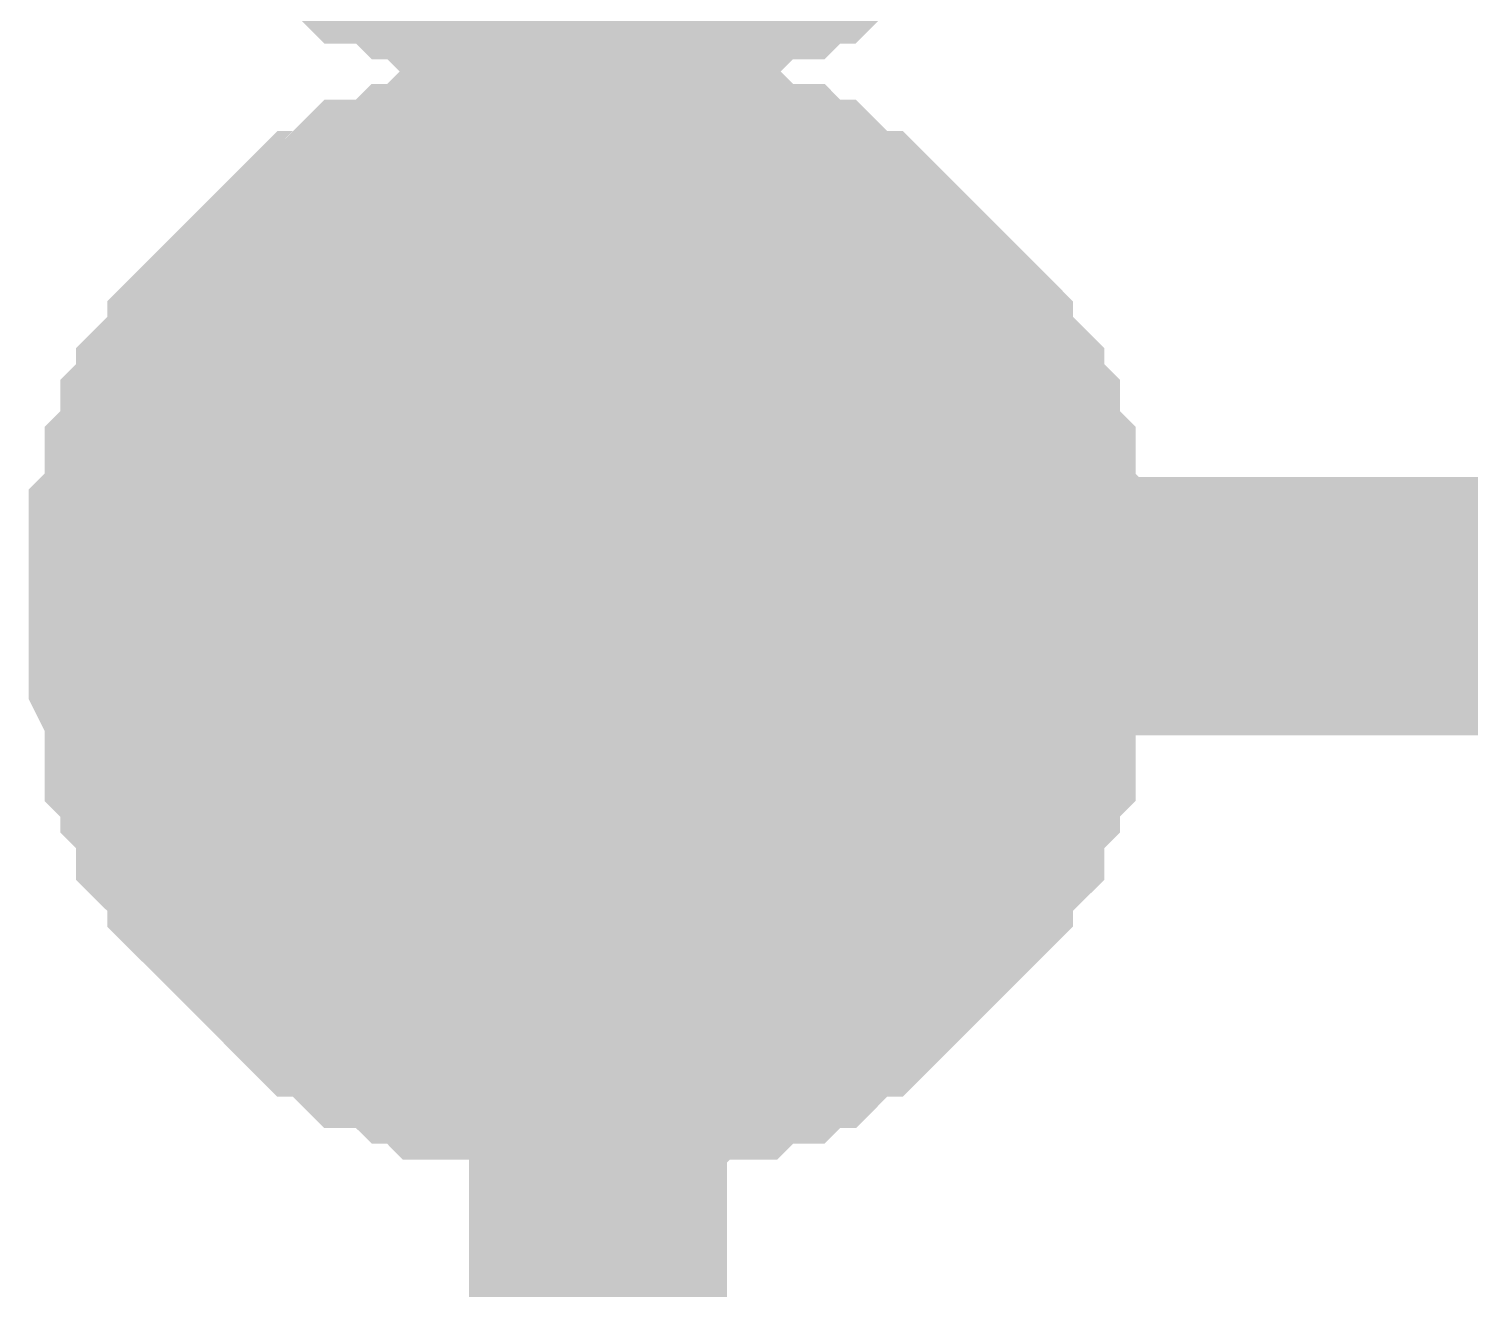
# Model space of a CAD drawing. Header units: millimetres. Extents: x 0 to 282, y 0 to 206.
# Drawn here: x 28.92 to 30.593, y 53.882 to 55.344 of the extents above; entities that cross this region are included whole.
import ezdxf

# ---------------------------------------------------------------- set-up
doc = ezdxf.new("R2010")
doc.units = ezdxf.units.MM
doc.layers.add('Sheet', color=255, linetype='Continuous')

msp = doc.modelspace()

# ---------------------------------------------------------------- linework, layer by layer
at = {"layer": 'Sheet'}
for points, const_width in [([(29.581, 50.8627), (29.581, 54.6742), (29.581, 55.9326)], 0.2997), ([(29.581, 55.422), (29.5627, 55.422), (29.5263, 55.422), (29.508, 55.422), (29.4715, 55.4402), (29.4533, 55.4402), (29.4168, 55.4402), (29.3986, 55.4584), (29.3804, 55.4584), (29.3621, 55.4767), (29.3256, 55.4767), (29.3074, 55.4949)], 0.2997), ([(29.581, 55.422), (29.5627, 55.422), (29.5263, 55.422), (29.508, 55.422), (29.4715, 55.4402), (29.4533, 55.4402), (29.4168, 55.4402), (29.3986, 55.4584), (29.3804, 55.4584), (29.3621, 55.4767), (29.3256, 55.4767), (29.3074, 55.4949)], 0.2997), ([(29.581, 55.422), (29.5627, 55.422), (29.5263, 55.422), (29.508, 55.422), (29.4715, 55.4402), (29.4533, 55.4402), (29.4168, 55.4402), (29.3986, 55.4584), (29.3804, 55.4584), (29.3621, 55.4767), (29.3256, 55.4767), (29.3074, 55.4949)], 0.2997), ([(29.581, 55.422), (29.5627, 55.422), (29.5263, 55.422), (29.508, 55.422), (29.4715, 55.4402), (29.4533, 55.4402), (29.4168, 55.4402), (29.3986, 55.4584), (29.3804, 55.4584), (29.3621, 55.4767), (29.3256, 55.4767), (29.3074, 55.4949)], 0.2997), ([(29.581, 55.422), (29.5627, 55.422), (29.5263, 55.422), (29.508, 55.422), (29.4715, 55.4402), (29.4533, 55.4402), (29.4168, 55.4402), (29.3986, 55.4584), (29.3804, 55.4584), (29.3621, 55.4767), (29.3256, 55.4767), (29.3074, 55.4949)], 0.2997), ([(29.581, 55.422), (29.5627, 55.422), (29.5263, 55.422), (29.508, 55.422), (29.4715, 55.4402), (29.4533, 55.4402), (29.4168, 55.4402), (29.3986, 55.4584), (29.3804, 55.4584), (29.3621, 55.4767), (29.3256, 55.4767), (29.3074, 55.4949)], 0.2997), ([(29.581, 55.422), (29.5627, 55.422), (29.5263, 55.422), (29.508, 55.422), (29.4715, 55.4402), (29.4533, 55.4402), (29.4168, 55.4402), (29.3986, 55.4584), (29.3804, 55.4584), (29.3621, 55.4767), (29.3256, 55.4767), (29.3074, 55.4949)], 0.2997), ([(29.8363, 55.4949), (29.8181, 55.4767), (29.7998, 55.4767), (29.7816, 55.4584), (29.7451, 55.4584), (29.7269, 55.4402), (29.7086, 55.4402), (29.6722, 55.4402), (29.6539, 55.422), (29.6357, 55.422), (29.5992, 55.422), (29.581, 55.422)], 0.2997), ([(29.8363, 55.4949), (29.8181, 55.4767), (29.7998, 55.4767), (29.7816, 55.4584), (29.7451, 55.4584), (29.7269, 55.4402), (29.7086, 55.4402), (29.6722, 55.4402), (29.6539, 55.422), (29.6357, 55.422), (29.5992, 55.422), (29.581, 55.422)], 0.2997), ([(29.8363, 55.4949), (29.8181, 55.4767), (29.7998, 55.4767), (29.7816, 55.4584), (29.7451, 55.4584), (29.7269, 55.4402), (29.7086, 55.4402), (29.6722, 55.4402), (29.6539, 55.422), (29.6357, 55.422), (29.5992, 55.422), (29.581, 55.422)], 0.2997), ([(29.8363, 55.4949), (29.8181, 55.4767), (29.7998, 55.4767), (29.7816, 55.4584), (29.7451, 55.4584), (29.7269, 55.4402), (29.7086, 55.4402), (29.6722, 55.4402), (29.6539, 55.422), (29.6357, 55.422), (29.5992, 55.422), (29.581, 55.422)], 0.2997), ([(29.8363, 55.4949), (29.8181, 55.4767), (29.7998, 55.4767), (29.7816, 55.4584), (29.7451, 55.4584), (29.7269, 55.4402), (29.7086, 55.4402), (29.6722, 55.4402), (29.6539, 55.422), (29.6357, 55.422), (29.5992, 55.422), (29.581, 55.422)], 0.2997), ([(29.8363, 55.4949), (29.8181, 55.4767), (29.7998, 55.4767), (29.7816, 55.4584), (29.7451, 55.4584), (29.7269, 55.4402), (29.7086, 55.4402), (29.6722, 55.4402), (29.6539, 55.422), (29.6357, 55.422), (29.5992, 55.422), (29.581, 55.422)], 0.2997), ([(29.8363, 55.4949), (29.8181, 55.4767), (29.7998, 55.4767), (29.7816, 55.4584), (29.7451, 55.4584), (29.7269, 55.4402), (29.7086, 55.4402), (29.6722, 55.4402), (29.6539, 55.422), (29.6357, 55.422), (29.5992, 55.422), (29.581, 55.422)], 0.2997), ([(29.0703, 54.6742), (29.0703, 54.6925), (29.0703, 54.7289), (29.0703, 54.7472), (29.0886, 54.7654), (29.0886, 54.8019), (29.0886, 54.8201), (29.1068, 54.8384), (29.1068, 54.8748), (29.125, 54.8931), (29.125, 54.9113), (29.1433, 54.9296), (29.1615, 54.9478), (29.1615, 54.966), (29.1798, 54.9843), (29.198, 55.0025), (29.2162, 55.0207), (29.2345, 55.039), (29.2527, 55.0572), (29.2709, 55.0754), (29.2892, 55.0754), (29.3074, 55.0937), (29.3256, 55.1119), (29.3621, 55.1119), (29.3804, 55.1302), (29.3986, 55.1302), (29.4168, 55.1484), (29.4533, 55.1484), (29.4715, 55.1484), (29.508, 55.1666), (29.5263, 55.1666), (29.5627, 55.1666), (29.581, 55.1666)], 0.2997), ([(29.0703, 54.6742), (29.0703, 54.6925), (29.0703, 54.7289), (29.0703, 54.7472), (29.0886, 54.7654), (29.0886, 54.8019), (29.0886, 54.8201), (29.1068, 54.8384), (29.1068, 54.8748), (29.125, 54.8931), (29.125, 54.9113), (29.1433, 54.9296), (29.1615, 54.9478), (29.1615, 54.966), (29.1798, 54.9843), (29.198, 55.0025), (29.2162, 55.0207), (29.2345, 55.039), (29.2527, 55.0572), (29.2709, 55.0754), (29.2892, 55.0754), (29.3074, 55.0937), (29.3256, 55.1119), (29.3621, 55.1119), (29.3804, 55.1302), (29.3986, 55.1302), (29.4168, 55.1484), (29.4533, 55.1484), (29.4715, 55.1484), (29.508, 55.1666), (29.5263, 55.1666), (29.5627, 55.1666), (29.581, 55.1666)], 0.2997), ([(29.0703, 54.6742), (29.0703, 54.6925), (29.0703, 54.7289), (29.0703, 54.7472), (29.0886, 54.7654), (29.0886, 54.8019), (29.0886, 54.8201), (29.1068, 54.8384), (29.1068, 54.8748), (29.125, 54.8931), (29.125, 54.9113), (29.1433, 54.9296), (29.1615, 54.9478), (29.1615, 54.966), (29.1798, 54.9843), (29.198, 55.0025), (29.2162, 55.0207), (29.2345, 55.039), (29.2527, 55.0572), (29.2709, 55.0754), (29.2892, 55.0754), (29.3074, 55.0937), (29.3256, 55.1119), (29.3621, 55.1119), (29.3804, 55.1302), (29.3986, 55.1302), (29.4168, 55.1484), (29.4533, 55.1484), (29.4715, 55.1484), (29.508, 55.1666), (29.5263, 55.1666), (29.5627, 55.1666), (29.581, 55.1666)], 0.2997), ([(29.0703, 54.6742), (29.0703, 54.6925), (29.0703, 54.7289), (29.0703, 54.7472), (29.0886, 54.7654), (29.0886, 54.8019), (29.0886, 54.8201), (29.1068, 54.8384), (29.1068, 54.8748), (29.125, 54.8931), (29.125, 54.9113), (29.1433, 54.9296), (29.1615, 54.9478), (29.1615, 54.966), (29.1798, 54.9843), (29.198, 55.0025), (29.2162, 55.0207), (29.2345, 55.039), (29.2527, 55.0572), (29.2709, 55.0754), (29.2892, 55.0754), (29.3074, 55.0937), (29.3256, 55.1119), (29.3621, 55.1119), (29.3804, 55.1302), (29.3986, 55.1302), (29.4168, 55.1484), (29.4533, 55.1484), (29.4715, 55.1484), (29.508, 55.1666), (29.5263, 55.1666), (29.5627, 55.1666), (29.581, 55.1666)], 0.2997), ([(29.0703, 54.6742), (29.0703, 54.6925), (29.0703, 54.7289), (29.0703, 54.7472), (29.0886, 54.7654), (29.0886, 54.8019), (29.0886, 54.8201), (29.1068, 54.8384), (29.1068, 54.8748), (29.125, 54.8931), (29.125, 54.9113), (29.1433, 54.9296), (29.1615, 54.9478), (29.1615, 54.966), (29.1798, 54.9843), (29.198, 55.0025), (29.2162, 55.0207), (29.2345, 55.039), (29.2527, 55.0572), (29.2709, 55.0754), (29.2892, 55.0754), (29.3074, 55.0937), (29.3256, 55.1119), (29.3621, 55.1119), (29.3804, 55.1302), (29.3986, 55.1302), (29.4168, 55.1484), (29.4533, 55.1484), (29.4715, 55.1484), (29.508, 55.1666), (29.5263, 55.1666), (29.5627, 55.1666), (29.581, 55.1666)], 0.2997), ([(29.581, 55.1666), (29.581, 55.1666)], 0.2997), ([(29.581, 55.1666), (29.5992, 55.1666), (29.6357, 55.1666), (29.6539, 55.1666), (29.6722, 55.1484), (29.7086, 55.1484), (29.7269, 55.1484), (29.7451, 55.1302), (29.7816, 55.1302), (29.7998, 55.1119), (29.8181, 55.1119), (29.8363, 55.0937), (29.8545, 55.0754), (29.8728, 55.0754), (29.891, 55.0572), (29.9092, 55.039), (29.9275, 55.0207), (29.9457, 55.0025), (29.964, 54.9843), (29.9822, 54.966), (29.9822, 54.9478), (30.0004, 54.9296), (30.0187, 54.9113), (30.0187, 54.8931), (30.0369, 54.8748), (30.0369, 54.8384), (30.0551, 54.8201), (30.0551, 54.8019), (30.0551, 54.7654), (30.0734, 54.7472), (30.0734, 54.7289), (30.0734, 54.6925), (30.0734, 54.6742)], 0.2997), ([(29.581, 55.1666), (29.581, 55.1666)], 0.2997), ([(29.581, 55.1666), (29.5992, 55.1666), (29.6357, 55.1666), (29.6539, 55.1666), (29.6722, 55.1484), (29.7086, 55.1484), (29.7269, 55.1484), (29.7451, 55.1302), (29.7816, 55.1302), (29.7998, 55.1119), (29.8181, 55.1119), (29.8363, 55.0937), (29.8545, 55.0754), (29.8728, 55.0754), (29.891, 55.0572), (29.9092, 55.039), (29.9275, 55.0207), (29.9457, 55.0025), (29.964, 54.9843), (29.9822, 54.966), (29.9822, 54.9478), (30.0004, 54.9296), (30.0187, 54.9113), (30.0187, 54.8931), (30.0369, 54.8748), (30.0369, 54.8384), (30.0551, 54.8201), (30.0551, 54.8019), (30.0551, 54.7654), (30.0734, 54.7472), (30.0734, 54.7289), (30.0734, 54.6925), (30.0734, 54.6742)], 0.2997), ([(29.581, 55.1666), (29.581, 55.1666)], 0.2997), ([(29.581, 55.1666), (29.5992, 55.1666), (29.6357, 55.1666), (29.6539, 55.1666), (29.6722, 55.1484), (29.7086, 55.1484), (29.7269, 55.1484), (29.7451, 55.1302), (29.7816, 55.1302), (29.7998, 55.1119), (29.8181, 55.1119), (29.8363, 55.0937), (29.8545, 55.0754), (29.8728, 55.0754), (29.891, 55.0572), (29.9092, 55.039), (29.9275, 55.0207), (29.9457, 55.0025), (29.964, 54.9843), (29.9822, 54.966), (29.9822, 54.9478), (30.0004, 54.9296), (30.0187, 54.9113), (30.0187, 54.8931), (30.0369, 54.8748), (30.0369, 54.8384), (30.0551, 54.8201), (30.0551, 54.8019), (30.0551, 54.7654), (30.0734, 54.7472), (30.0734, 54.7289), (30.0734, 54.6925), (30.0734, 54.6742)], 0.2997), ([(29.581, 55.1666), (29.581, 55.1666)], 0.2997), ([(29.581, 55.1666), (29.5992, 55.1666), (29.6357, 55.1666), (29.6539, 55.1666), (29.6722, 55.1484), (29.7086, 55.1484), (29.7269, 55.1484), (29.7451, 55.1302), (29.7816, 55.1302), (29.7998, 55.1119), (29.8181, 55.1119), (29.8363, 55.0937), (29.8545, 55.0754), (29.8728, 55.0754), (29.891, 55.0572), (29.9092, 55.039), (29.9275, 55.0207), (29.9457, 55.0025), (29.964, 54.9843), (29.9822, 54.966), (29.9822, 54.9478), (30.0004, 54.9296), (30.0187, 54.9113), (30.0187, 54.8931), (30.0369, 54.8748), (30.0369, 54.8384), (30.0551, 54.8201), (30.0551, 54.8019), (30.0551, 54.7654), (30.0734, 54.7472), (30.0734, 54.7289), (30.0734, 54.6925), (30.0734, 54.6742)], 0.2997), ([(29.581, 55.1666), (29.581, 55.1666)], 0.2997), ([(29.581, 55.1666), (29.5992, 55.1666), (29.6357, 55.1666), (29.6539, 55.1666), (29.6722, 55.1484), (29.7086, 55.1484), (29.7269, 55.1484), (29.7451, 55.1302), (29.7816, 55.1302), (29.7998, 55.1119), (29.8181, 55.1119), (29.8363, 55.0937), (29.8545, 55.0754), (29.8728, 55.0754), (29.891, 55.0572), (29.9092, 55.039), (29.9275, 55.0207), (29.9457, 55.0025), (29.964, 54.9843), (29.9822, 54.966), (29.9822, 54.9478), (30.0004, 54.9296), (30.0187, 54.9113), (30.0187, 54.8931), (30.0369, 54.8748), (30.0369, 54.8384), (30.0551, 54.8201), (30.0551, 54.8019), (30.0551, 54.7654), (30.0734, 54.7472), (30.0734, 54.7289), (30.0734, 54.6925), (30.0734, 54.6742)], 0.2997), ([(29.0703, 54.6742), (29.0703, 54.6925), (29.0703, 54.7289), (29.0703, 54.7472), (29.0886, 54.7654), (29.0886, 54.8019), (29.0886, 54.8201), (29.1068, 54.8384), (29.1068, 54.8748), (29.125, 54.8931), (29.125, 54.9113), (29.1433, 54.9296), (29.1615, 54.9478), (29.1615, 54.966), (29.1798, 54.9843), (29.198, 55.0025), (29.2162, 55.0207), (29.2345, 55.039), (29.2527, 55.0572), (29.2709, 55.0754), (29.2892, 55.0754), (29.3074, 55.0937), (29.3256, 55.1119), (29.3621, 55.1119), (29.3804, 55.1302), (29.3986, 55.1302), (29.4168, 55.1484), (29.4533, 55.1484), (29.4715, 55.1484), (29.508, 55.1666), (29.5263, 55.1666), (29.5627, 55.1666), (29.581, 55.1666)], 0.0991), ([(29.0703, 54.6742), (29.0703, 54.6925), (29.0703, 54.7289), (29.0703, 54.7472), (29.0886, 54.7654), (29.0886, 54.8019), (29.0886, 54.8201), (29.1068, 54.8384), (29.1068, 54.8748), (29.125, 54.8931), (29.125, 54.9113), (29.1433, 54.9296), (29.1615, 54.9478), (29.1615, 54.966), (29.1798, 54.9843), (29.198, 55.0025), (29.2162, 55.0207), (29.2345, 55.039), (29.2527, 55.0572), (29.2709, 55.0754), (29.2892, 55.0754), (29.3074, 55.0937), (29.3256, 55.1119), (29.3621, 55.1119), (29.3804, 55.1302), (29.3986, 55.1302), (29.4168, 55.1484), (29.4533, 55.1484), (29.4715, 55.1484), (29.508, 55.1666), (29.5263, 55.1666), (29.5627, 55.1666), (29.581, 55.1666)], 0.0991), ([(29.0703, 54.6742), (29.0703, 54.6925), (29.0703, 54.7289), (29.0703, 54.7472), (29.0886, 54.7654), (29.0886, 54.8019), (29.0886, 54.8201), (29.1068, 54.8384), (29.1068, 54.8748), (29.125, 54.8931), (29.125, 54.9113), (29.1433, 54.9296), (29.1615, 54.9478), (29.1615, 54.966), (29.1798, 54.9843), (29.198, 55.0025), (29.2162, 55.0207), (29.2345, 55.039), (29.2527, 55.0572), (29.2709, 55.0754), (29.2892, 55.0754), (29.3074, 55.0937), (29.3256, 55.1119), (29.3621, 55.1119), (29.3804, 55.1302), (29.3986, 55.1302), (29.4168, 55.1484), (29.4533, 55.1484), (29.4715, 55.1484), (29.508, 55.1666), (29.5263, 55.1666), (29.5627, 55.1666), (29.581, 55.1666)], 0.0991), ([(29.0703, 54.6742), (29.0703, 54.6925), (29.0703, 54.7289), (29.0703, 54.7472), (29.0886, 54.7654), (29.0886, 54.8019), (29.0886, 54.8201), (29.1068, 54.8384), (29.1068, 54.8748), (29.125, 54.8931), (29.125, 54.9113), (29.1433, 54.9296), (29.1615, 54.9478), (29.1615, 54.966), (29.1798, 54.9843), (29.198, 55.0025), (29.2162, 55.0207), (29.2345, 55.039), (29.2527, 55.0572), (29.2709, 55.0754), (29.2892, 55.0754), (29.3074, 55.0937), (29.3256, 55.1119), (29.3621, 55.1119), (29.3804, 55.1302), (29.3986, 55.1302), (29.4168, 55.1484), (29.4533, 55.1484), (29.4715, 55.1484), (29.508, 55.1666), (29.5263, 55.1666), (29.5627, 55.1666), (29.581, 55.1666)], 0.0991), ([(29.0703, 54.6742), (29.0703, 54.6925), (29.0703, 54.7289), (29.0703, 54.7472), (29.0886, 54.7654), (29.0886, 54.8019), (29.0886, 54.8201), (29.1068, 54.8384), (29.1068, 54.8748), (29.125, 54.8931), (29.125, 54.9113), (29.1433, 54.9296), (29.1615, 54.9478), (29.1615, 54.966), (29.1798, 54.9843), (29.198, 55.0025), (29.2162, 55.0207), (29.2345, 55.039), (29.2527, 55.0572), (29.2709, 55.0754), (29.2892, 55.0754), (29.3074, 55.0937), (29.3256, 55.1119), (29.3621, 55.1119), (29.3804, 55.1302), (29.3986, 55.1302), (29.4168, 55.1484), (29.4533, 55.1484), (29.4715, 55.1484), (29.508, 55.1666), (29.5263, 55.1666), (29.5627, 55.1666), (29.581, 55.1666)], 0.0991), ([(29.581, 55.1666), (29.581, 55.1666)], 0.0991), ([(29.581, 55.1666), (29.5992, 55.1666), (29.6357, 55.1666), (29.6539, 55.1666), (29.6722, 55.1484), (29.7086, 55.1484), (29.7269, 55.1484), (29.7451, 55.1302), (29.7816, 55.1302), (29.7998, 55.1119), (29.8181, 55.1119), (29.8363, 55.0937), (29.8545, 55.0754), (29.8728, 55.0754), (29.891, 55.0572), (29.9092, 55.039), (29.9275, 55.0207), (29.9457, 55.0025), (29.964, 54.9843), (29.9822, 54.966), (29.9822, 54.9478), (30.0004, 54.9296), (30.0187, 54.9113), (30.0187, 54.8931), (30.0369, 54.8748), (30.0369, 54.8384), (30.0551, 54.8201), (30.0551, 54.8019), (30.0551, 54.7654), (30.0734, 54.7472), (30.0734, 54.7289), (30.0734, 54.6925), (30.0734, 54.6742)], 0.0991), ([(29.581, 55.1666), (29.581, 55.1666)], 0.0991), ([(29.581, 55.1666), (29.5992, 55.1666), (29.6357, 55.1666), (29.6539, 55.1666), (29.6722, 55.1484), (29.7086, 55.1484), (29.7269, 55.1484), (29.7451, 55.1302), (29.7816, 55.1302), (29.7998, 55.1119), (29.8181, 55.1119), (29.8363, 55.0937), (29.8545, 55.0754), (29.8728, 55.0754), (29.891, 55.0572), (29.9092, 55.039), (29.9275, 55.0207), (29.9457, 55.0025), (29.964, 54.9843), (29.9822, 54.966), (29.9822, 54.9478), (30.0004, 54.9296), (30.0187, 54.9113), (30.0187, 54.8931), (30.0369, 54.8748), (30.0369, 54.8384), (30.0551, 54.8201), (30.0551, 54.8019), (30.0551, 54.7654), (30.0734, 54.7472), (30.0734, 54.7289), (30.0734, 54.6925), (30.0734, 54.6742)], 0.0991), ([(29.581, 55.1666), (29.581, 55.1666)], 0.0991), ([(29.581, 55.1666), (29.5992, 55.1666), (29.6357, 55.1666), (29.6539, 55.1666), (29.6722, 55.1484), (29.7086, 55.1484), (29.7269, 55.1484), (29.7451, 55.1302), (29.7816, 55.1302), (29.7998, 55.1119), (29.8181, 55.1119), (29.8363, 55.0937), (29.8545, 55.0754), (29.8728, 55.0754), (29.891, 55.0572), (29.9092, 55.039), (29.9275, 55.0207), (29.9457, 55.0025), (29.964, 54.9843), (29.9822, 54.966), (29.9822, 54.9478), (30.0004, 54.9296), (30.0187, 54.9113), (30.0187, 54.8931), (30.0369, 54.8748), (30.0369, 54.8384), (30.0551, 54.8201), (30.0551, 54.8019), (30.0551, 54.7654), (30.0734, 54.7472), (30.0734, 54.7289), (30.0734, 54.6925), (30.0734, 54.6742)], 0.0991), ([(29.581, 55.1666), (29.581, 55.1666)], 0.0991), ([(29.581, 55.1666), (29.5992, 55.1666), (29.6357, 55.1666), (29.6539, 55.1666), (29.6722, 55.1484), (29.7086, 55.1484), (29.7269, 55.1484), (29.7451, 55.1302), (29.7816, 55.1302), (29.7998, 55.1119), (29.8181, 55.1119), (29.8363, 55.0937), (29.8545, 55.0754), (29.8728, 55.0754), (29.891, 55.0572), (29.9092, 55.039), (29.9275, 55.0207), (29.9457, 55.0025), (29.964, 54.9843), (29.9822, 54.966), (29.9822, 54.9478), (30.0004, 54.9296), (30.0187, 54.9113), (30.0187, 54.8931), (30.0369, 54.8748), (30.0369, 54.8384), (30.0551, 54.8201), (30.0551, 54.8019), (30.0551, 54.7654), (30.0734, 54.7472), (30.0734, 54.7289), (30.0734, 54.6925), (30.0734, 54.6742)], 0.0991), ([(29.581, 55.1666), (29.581, 55.1666)], 0.0991), ([(29.581, 55.1666), (29.5992, 55.1666), (29.6357, 55.1666), (29.6539, 55.1666), (29.6722, 55.1484), (29.7086, 55.1484), (29.7269, 55.1484), (29.7451, 55.1302), (29.7816, 55.1302), (29.7998, 55.1119), (29.8181, 55.1119), (29.8363, 55.0937), (29.8545, 55.0754), (29.8728, 55.0754), (29.891, 55.0572), (29.9092, 55.039), (29.9275, 55.0207), (29.9457, 55.0025), (29.964, 54.9843), (29.9822, 54.966), (29.9822, 54.9478), (30.0004, 54.9296), (30.0187, 54.9113), (30.0187, 54.8931), (30.0369, 54.8748), (30.0369, 54.8384), (30.0551, 54.8201), (30.0551, 54.8019), (30.0551, 54.7654), (30.0734, 54.7472), (30.0734, 54.7289), (30.0734, 54.6925), (30.0734, 54.6742)], 0.0991), ([(29.581, 54.1636), (29.5627, 54.1636), (29.5263, 54.1636), (29.508, 54.1636), (29.4715, 54.1818), (29.4533, 54.1818), (29.4168, 54.1818), (29.3986, 54.2001), (29.3804, 54.2001), (29.3621, 54.2183), (29.3256, 54.2183), (29.3074, 54.2366), (29.2892, 54.2548), (29.2709, 54.2548), (29.2527, 54.273), (29.2345, 54.2913), (29.2162, 54.3095), (29.198, 54.3277), (29.1798, 54.346), (29.1615, 54.3642), (29.1615, 54.3824), (29.1433, 54.4007), (29.125, 54.4189), (29.125, 54.4554), (29.1068, 54.4736), (29.1068, 54.4919), (29.0886, 54.5101), (29.0886, 54.5466), (29.0886, 54.5648), (29.0703, 54.6013), (29.0703, 54.6195), (29.0703, 54.656), (29.0703, 54.6742)], 0.2997), ([(29.0703, 54.6742), (29.0703, 54.6742)], 0.2997), ([(29.581, 54.1636), (29.5627, 54.1636), (29.5263, 54.1636), (29.508, 54.1636), (29.4715, 54.1818), (29.4533, 54.1818), (29.4168, 54.1818), (29.3986, 54.2001), (29.3804, 54.2001), (29.3621, 54.2183), (29.3256, 54.2183), (29.3074, 54.2366), (29.2892, 54.2548), (29.2709, 54.2548), (29.2527, 54.273), (29.2345, 54.2913), (29.2162, 54.3095), (29.198, 54.3277), (29.1798, 54.346), (29.1615, 54.3642), (29.1615, 54.3824), (29.1433, 54.4007), (29.125, 54.4189), (29.125, 54.4554), (29.1068, 54.4736), (29.1068, 54.4919), (29.0886, 54.5101), (29.0886, 54.5466), (29.0886, 54.5648), (29.0703, 54.6013), (29.0703, 54.6195), (29.0703, 54.656), (29.0703, 54.6742)], 0.2997), ([(29.0703, 54.6742), (29.0703, 54.6742)], 0.2997), ([(29.581, 54.1636), (29.5627, 54.1636), (29.5263, 54.1636), (29.508, 54.1636), (29.4715, 54.1818), (29.4533, 54.1818), (29.4168, 54.1818), (29.3986, 54.2001), (29.3804, 54.2001), (29.3621, 54.2183), (29.3256, 54.2183), (29.3074, 54.2366), (29.2892, 54.2548), (29.2709, 54.2548), (29.2527, 54.273), (29.2345, 54.2913), (29.2162, 54.3095), (29.198, 54.3277), (29.1798, 54.346), (29.1615, 54.3642), (29.1615, 54.3824), (29.1433, 54.4007), (29.125, 54.4189), (29.125, 54.4554), (29.1068, 54.4736), (29.1068, 54.4919), (29.0886, 54.5101), (29.0886, 54.5466), (29.0886, 54.5648), (29.0703, 54.6013), (29.0703, 54.6195), (29.0703, 54.656), (29.0703, 54.6742)], 0.2997), ([(29.0703, 54.6742), (29.0703, 54.6742)], 0.2997), ([(29.581, 54.1636), (29.5627, 54.1636), (29.5263, 54.1636), (29.508, 54.1636), (29.4715, 54.1818), (29.4533, 54.1818), (29.4168, 54.1818), (29.3986, 54.2001), (29.3804, 54.2001), (29.3621, 54.2183), (29.3256, 54.2183), (29.3074, 54.2366), (29.2892, 54.2548), (29.2709, 54.2548), (29.2527, 54.273), (29.2345, 54.2913), (29.2162, 54.3095), (29.198, 54.3277), (29.1798, 54.346), (29.1615, 54.3642), (29.1615, 54.3824), (29.1433, 54.4007), (29.125, 54.4189), (29.125, 54.4554), (29.1068, 54.4736), (29.1068, 54.4919), (29.0886, 54.5101), (29.0886, 54.5466), (29.0886, 54.5648), (29.0703, 54.6013), (29.0703, 54.6195), (29.0703, 54.656), (29.0703, 54.6742)], 0.2997), ([(29.0703, 54.6742), (29.0703, 54.6742)], 0.2997), ([(29.581, 54.1636), (29.5627, 54.1636), (29.5263, 54.1636), (29.508, 54.1636), (29.4715, 54.1818), (29.4533, 54.1818), (29.4168, 54.1818), (29.3986, 54.2001), (29.3804, 54.2001), (29.3621, 54.2183), (29.3256, 54.2183), (29.3074, 54.2366), (29.2892, 54.2548), (29.2709, 54.2548), (29.2527, 54.273), (29.2345, 54.2913), (29.2162, 54.3095), (29.198, 54.3277), (29.1798, 54.346), (29.1615, 54.3642), (29.1615, 54.3824), (29.1433, 54.4007), (29.125, 54.4189), (29.125, 54.4554), (29.1068, 54.4736), (29.1068, 54.4919), (29.0886, 54.5101), (29.0886, 54.5466), (29.0886, 54.5648), (29.0703, 54.6013), (29.0703, 54.6195), (29.0703, 54.656), (29.0703, 54.6742)], 0.2997), ([(29.0703, 54.6742), (29.0703, 54.6742)], 0.2997), ([(30.0734, 54.6742), (30.0734, 54.656), (30.0734, 54.6195), (30.0734, 54.6013), (30.0551, 54.5648), (30.0551, 54.5466), (30.0551, 54.5101), (30.0369, 54.4919), (30.0369, 54.4736), (30.0187, 54.4554), (30.0187, 54.4189), (30.0004, 54.4007), (29.9822, 54.3824), (29.9822, 54.3642), (29.964, 54.346), (29.9457, 54.3277), (29.9275, 54.3095), (29.9092, 54.2913), (29.891, 54.273), (29.8728, 54.2548), (29.8545, 54.2548), (29.8363, 54.2366), (29.8181, 54.2183), (29.7998, 54.2183), (29.7816, 54.2001), (29.7451, 54.2001), (29.7269, 54.1818), (29.7086, 54.1818), (29.6722, 54.1818), (29.6539, 54.1636), (29.6357, 54.1636), (29.5992, 54.1636), (29.581, 54.1636)], 0.2997), ([(32.116, 54.6742), (29.581, 54.6742)], 0.2997), ([(30.0734, 54.6742), (30.0734, 54.656), (30.0734, 54.6195), (30.0734, 54.6013), (30.0551, 54.5648), (30.0551, 54.5466), (30.0551, 54.5101), (30.0369, 54.4919), (30.0369, 54.4736), (30.0187, 54.4554), (30.0187, 54.4189), (30.0004, 54.4007), (29.9822, 54.3824), (29.9822, 54.3642), (29.964, 54.346), (29.9457, 54.3277), (29.9275, 54.3095), (29.9092, 54.2913), (29.891, 54.273), (29.8728, 54.2548), (29.8545, 54.2548), (29.8363, 54.2366), (29.8181, 54.2183), (29.7998, 54.2183), (29.7816, 54.2001), (29.7451, 54.2001), (29.7269, 54.1818), (29.7086, 54.1818), (29.6722, 54.1818), (29.6539, 54.1636), (29.6357, 54.1636), (29.5992, 54.1636), (29.581, 54.1636)], 0.2997), ([(30.0734, 54.6742), (30.0734, 54.656), (30.0734, 54.6195), (30.0734, 54.6013), (30.0551, 54.5648), (30.0551, 54.5466), (30.0551, 54.5101), (30.0369, 54.4919), (30.0369, 54.4736), (30.0187, 54.4554), (30.0187, 54.4189), (30.0004, 54.4007), (29.9822, 54.3824), (29.9822, 54.3642), (29.964, 54.346), (29.9457, 54.3277), (29.9275, 54.3095), (29.9092, 54.2913), (29.891, 54.273), (29.8728, 54.2548), (29.8545, 54.2548), (29.8363, 54.2366), (29.8181, 54.2183), (29.7998, 54.2183), (29.7816, 54.2001), (29.7451, 54.2001), (29.7269, 54.1818), (29.7086, 54.1818), (29.6722, 54.1818), (29.6539, 54.1636), (29.6357, 54.1636), (29.5992, 54.1636), (29.581, 54.1636)], 0.2997), ([(30.0734, 54.6742), (30.0734, 54.656), (30.0734, 54.6195), (30.0734, 54.6013), (30.0551, 54.5648), (30.0551, 54.5466), (30.0551, 54.5101), (30.0369, 54.4919), (30.0369, 54.4736), (30.0187, 54.4554), (30.0187, 54.4189), (30.0004, 54.4007), (29.9822, 54.3824), (29.9822, 54.3642), (29.964, 54.346), (29.9457, 54.3277), (29.9275, 54.3095), (29.9092, 54.2913), (29.891, 54.273), (29.8728, 54.2548), (29.8545, 54.2548), (29.8363, 54.2366), (29.8181, 54.2183), (29.7998, 54.2183), (29.7816, 54.2001), (29.7451, 54.2001), (29.7269, 54.1818), (29.7086, 54.1818), (29.6722, 54.1818), (29.6539, 54.1636), (29.6357, 54.1636), (29.5992, 54.1636), (29.581, 54.1636)], 0.2997), ([(30.0734, 54.6742), (30.0734, 54.656), (30.0734, 54.6195), (30.0734, 54.6013), (30.0551, 54.5648), (30.0551, 54.5466), (30.0551, 54.5101), (30.0369, 54.4919), (30.0369, 54.4736), (30.0187, 54.4554), (30.0187, 54.4189), (30.0004, 54.4007), (29.9822, 54.3824), (29.9822, 54.3642), (29.964, 54.346), (29.9457, 54.3277), (29.9275, 54.3095), (29.9092, 54.2913), (29.891, 54.273), (29.8728, 54.2548), (29.8545, 54.2548), (29.8363, 54.2366), (29.8181, 54.2183), (29.7998, 54.2183), (29.7816, 54.2001), (29.7451, 54.2001), (29.7269, 54.1818), (29.7086, 54.1818), (29.6722, 54.1818), (29.6539, 54.1636), (29.6357, 54.1636), (29.5992, 54.1636), (29.581, 54.1636)], 0.2997), ([(30.0734, 54.6742), (30.0734, 54.6742), (30.0734, 54.6742), (30.0734, 54.6742), (30.0734, 54.6742), (30.0734, 54.6742), (30.0734, 54.6742), (30.0734, 54.6742), (30.0734, 54.6742), (30.0734, 54.6742), (30.0734, 54.6742), (30.0734, 54.6742), (30.0734, 54.6742), (30.0734, 54.6742), (30.0734, 54.6742), (30.0734, 54.6742), (30.0734, 54.6742), (30.0734, 54.6742), (30.0734, 54.6742), (30.0734, 54.6742), (30.0734, 54.6742), (30.0734, 54.6742), (30.0734, 54.6742), (30.0734, 54.6742), (30.0734, 54.6742), (30.0734, 54.6742), (30.0734, 54.6742), (30.0734, 54.6742), (30.0734, 54.6742), (30.0734, 54.6742), (30.0734, 54.6742), (30.0734, 54.6742), (30.0734, 54.6742)], 0.2997), ([(30.0734, 54.6742), (30.0734, 54.6742)], 0.2997), ([(30.0734, 54.6742), (30.0734, 54.6742), (30.0734, 54.6742), (30.0734, 54.6742), (30.0734, 54.6742), (30.0734, 54.6742), (30.0734, 54.6742), (30.0734, 54.6742), (30.0734, 54.6742), (30.0734, 54.6742), (30.0734, 54.6742), (30.0734, 54.6742), (30.0734, 54.6742), (30.0734, 54.6742), (30.0734, 54.6742), (30.0734, 54.6742), (30.0734, 54.6742), (30.0734, 54.6742), (30.0734, 54.6742), (30.0734, 54.6742), (30.0734, 54.6742), (30.0734, 54.6742), (30.0734, 54.6742), (30.0734, 54.6742), (30.0734, 54.6742), (30.0734, 54.6742), (30.0734, 54.6742), (30.0734, 54.6742), (30.0734, 54.6742), (30.0734, 54.6742), (30.0734, 54.6742), (30.0734, 54.6742), (30.0734, 54.6742)], 0.2997), ([(30.0734, 54.6742), (30.0734, 54.6742)], 0.2997), ([(30.0734, 54.6742), (30.0734, 54.6742), (30.0734, 54.6742), (30.0734, 54.6742), (30.0734, 54.6742), (30.0734, 54.6742), (30.0734, 54.6742), (30.0734, 54.6742), (30.0734, 54.6742), (30.0734, 54.6742), (30.0734, 54.6742), (30.0734, 54.6742), (30.0734, 54.6742), (30.0734, 54.6742), (30.0734, 54.6742), (30.0734, 54.6742), (30.0734, 54.6742), (30.0734, 54.6742), (30.0734, 54.6742), (30.0734, 54.6742), (30.0734, 54.6742), (30.0734, 54.6742), (30.0734, 54.6742), (30.0734, 54.6742), (30.0734, 54.6742), (30.0734, 54.6742), (30.0734, 54.6742), (30.0734, 54.6742), (30.0734, 54.6742), (30.0734, 54.6742), (30.0734, 54.6742), (30.0734, 54.6742), (30.0734, 54.6742)], 0.2997), ([(30.0734, 54.6742), (30.0734, 54.6742)], 0.2997), ([(30.0734, 54.6742), (30.0734, 54.6742), (30.0734, 54.6742), (30.0734, 54.6742), (30.0734, 54.6742), (30.0734, 54.6742), (30.0734, 54.6742), (30.0734, 54.6742), (30.0734, 54.6742), (30.0734, 54.6742), (30.0734, 54.6742), (30.0734, 54.6742), (30.0734, 54.6742), (30.0734, 54.6742), (30.0734, 54.6742), (30.0734, 54.6742), (30.0734, 54.6742), (30.0734, 54.6742), (30.0734, 54.6742), (30.0734, 54.6742), (30.0734, 54.6742), (30.0734, 54.6742), (30.0734, 54.6742), (30.0734, 54.6742), (30.0734, 54.6742), (30.0734, 54.6742), (30.0734, 54.6742), (30.0734, 54.6742), (30.0734, 54.6742), (30.0734, 54.6742), (30.0734, 54.6742), (30.0734, 54.6742), (30.0734, 54.6742)], 0.2997), ([(30.0734, 54.6742), (30.0734, 54.6742)], 0.2997), ([(30.0734, 54.6742), (30.0734, 54.6742), (30.0734, 54.6742), (30.0734, 54.6742), (30.0734, 54.6742), (30.0734, 54.6742), (30.0734, 54.6742), (30.0734, 54.6742), (30.0734, 54.6742), (30.0734, 54.6742), (30.0734, 54.6742), (30.0734, 54.6742), (30.0734, 54.6742), (30.0734, 54.6742), (30.0734, 54.6742), (30.0734, 54.6742), (30.0734, 54.6742), (30.0734, 54.6742), (30.0734, 54.6742), (30.0734, 54.6742), (30.0734, 54.6742), (30.0734, 54.6742), (30.0734, 54.6742), (30.0734, 54.6742), (30.0734, 54.6742), (30.0734, 54.6742), (30.0734, 54.6742), (30.0734, 54.6742), (30.0734, 54.6742), (30.0734, 54.6742), (30.0734, 54.6742), (30.0734, 54.6742), (30.0734, 54.6742)], 0.2997), ([(30.0734, 54.6742), (30.0734, 54.6742)], 0.2997), ([(29.581, 54.1636), (29.5627, 54.1636), (29.5263, 54.1636), (29.508, 54.1636), (29.4715, 54.1818), (29.4533, 54.1818), (29.4168, 54.1818), (29.3986, 54.2001), (29.3804, 54.2001), (29.3621, 54.2183), (29.3256, 54.2183), (29.3074, 54.2366), (29.2892, 54.2548), (29.2709, 54.2548), (29.2527, 54.273), (29.2345, 54.2913), (29.2162, 54.3095), (29.198, 54.3277), (29.1798, 54.346), (29.1615, 54.3642), (29.1615, 54.3824), (29.1433, 54.4007), (29.125, 54.4189), (29.125, 54.4554), (29.1068, 54.4736), (29.1068, 54.4919), (29.0886, 54.5101), (29.0886, 54.5466), (29.0886, 54.5648), (29.0703, 54.6013), (29.0703, 54.6195), (29.0703, 54.656), (29.0703, 54.6742)], 0.0991), ([(29.0703, 54.6742), (29.0703, 54.6742)], 0.0991), ([(29.581, 54.1636), (29.5627, 54.1636), (29.5263, 54.1636), (29.508, 54.1636), (29.4715, 54.1818), (29.4533, 54.1818), (29.4168, 54.1818), (29.3986, 54.2001), (29.3804, 54.2001), (29.3621, 54.2183), (29.3256, 54.2183), (29.3074, 54.2366), (29.2892, 54.2548), (29.2709, 54.2548), (29.2527, 54.273), (29.2345, 54.2913), (29.2162, 54.3095), (29.198, 54.3277), (29.1798, 54.346), (29.1615, 54.3642), (29.1615, 54.3824), (29.1433, 54.4007), (29.125, 54.4189), (29.125, 54.4554), (29.1068, 54.4736), (29.1068, 54.4919), (29.0886, 54.5101), (29.0886, 54.5466), (29.0886, 54.5648), (29.0703, 54.6013), (29.0703, 54.6195), (29.0703, 54.656), (29.0703, 54.6742)], 0.0991), ([(29.0703, 54.6742), (29.0703, 54.6742)], 0.0991), ([(29.581, 54.1636), (29.5627, 54.1636), (29.5263, 54.1636), (29.508, 54.1636), (29.4715, 54.1818), (29.4533, 54.1818), (29.4168, 54.1818), (29.3986, 54.2001), (29.3804, 54.2001), (29.3621, 54.2183), (29.3256, 54.2183), (29.3074, 54.2366), (29.2892, 54.2548), (29.2709, 54.2548), (29.2527, 54.273), (29.2345, 54.2913), (29.2162, 54.3095), (29.198, 54.3277), (29.1798, 54.346), (29.1615, 54.3642), (29.1615, 54.3824), (29.1433, 54.4007), (29.125, 54.4189), (29.125, 54.4554), (29.1068, 54.4736), (29.1068, 54.4919), (29.0886, 54.5101), (29.0886, 54.5466), (29.0886, 54.5648), (29.0703, 54.6013), (29.0703, 54.6195), (29.0703, 54.656), (29.0703, 54.6742)], 0.0991), ([(29.0703, 54.6742), (29.0703, 54.6742)], 0.0991), ([(29.581, 54.1636), (29.5627, 54.1636), (29.5263, 54.1636), (29.508, 54.1636), (29.4715, 54.1818), (29.4533, 54.1818), (29.4168, 54.1818), (29.3986, 54.2001), (29.3804, 54.2001), (29.3621, 54.2183), (29.3256, 54.2183), (29.3074, 54.2366), (29.2892, 54.2548), (29.2709, 54.2548), (29.2527, 54.273), (29.2345, 54.2913), (29.2162, 54.3095), (29.198, 54.3277), (29.1798, 54.346), (29.1615, 54.3642), (29.1615, 54.3824), (29.1433, 54.4007), (29.125, 54.4189), (29.125, 54.4554), (29.1068, 54.4736), (29.1068, 54.4919), (29.0886, 54.5101), (29.0886, 54.5466), (29.0886, 54.5648), (29.0703, 54.6013), (29.0703, 54.6195), (29.0703, 54.656), (29.0703, 54.6742)], 0.0991), ([(29.0703, 54.6742), (29.0703, 54.6742)], 0.0991), ([(29.581, 54.1636), (29.5627, 54.1636), (29.5263, 54.1636), (29.508, 54.1636), (29.4715, 54.1818), (29.4533, 54.1818), (29.4168, 54.1818), (29.3986, 54.2001), (29.3804, 54.2001), (29.3621, 54.2183), (29.3256, 54.2183), (29.3074, 54.2366), (29.2892, 54.2548), (29.2709, 54.2548), (29.2527, 54.273), (29.2345, 54.2913), (29.2162, 54.3095), (29.198, 54.3277), (29.1798, 54.346), (29.1615, 54.3642), (29.1615, 54.3824), (29.1433, 54.4007), (29.125, 54.4189), (29.125, 54.4554), (29.1068, 54.4736), (29.1068, 54.4919), (29.0886, 54.5101), (29.0886, 54.5466), (29.0886, 54.5648), (29.0703, 54.6013), (29.0703, 54.6195), (29.0703, 54.656), (29.0703, 54.6742)], 0.0991), ([(29.0703, 54.6742), (29.0703, 54.6742)], 0.0991), ([(30.0734, 54.6742), (30.0734, 54.656), (30.0734, 54.6195), (30.0734, 54.6013), (30.0551, 54.5648), (30.0551, 54.5466), (30.0551, 54.5101), (30.0369, 54.4919), (30.0369, 54.4736), (30.0187, 54.4554), (30.0187, 54.4189), (30.0004, 54.4007), (29.9822, 54.3824), (29.9822, 54.3642), (29.964, 54.346), (29.9457, 54.3277), (29.9275, 54.3095), (29.9092, 54.2913), (29.891, 54.273), (29.8728, 54.2548), (29.8545, 54.2548), (29.8363, 54.2366), (29.8181, 54.2183), (29.7998, 54.2183), (29.7816, 54.2001), (29.7451, 54.2001), (29.7269, 54.1818), (29.7086, 54.1818), (29.6722, 54.1818), (29.6539, 54.1636), (29.6357, 54.1636), (29.5992, 54.1636), (29.581, 54.1636)], 0.0991), ([(30.0734, 54.6742), (30.0734, 54.656), (30.0734, 54.6195), (30.0734, 54.6013), (30.0551, 54.5648), (30.0551, 54.5466), (30.0551, 54.5101), (30.0369, 54.4919), (30.0369, 54.4736), (30.0187, 54.4554), (30.0187, 54.4189), (30.0004, 54.4007), (29.9822, 54.3824), (29.9822, 54.3642), (29.964, 54.346), (29.9457, 54.3277), (29.9275, 54.3095), (29.9092, 54.2913), (29.891, 54.273), (29.8728, 54.2548), (29.8545, 54.2548), (29.8363, 54.2366), (29.8181, 54.2183), (29.7998, 54.2183), (29.7816, 54.2001), (29.7451, 54.2001), (29.7269, 54.1818), (29.7086, 54.1818), (29.6722, 54.1818), (29.6539, 54.1636), (29.6357, 54.1636), (29.5992, 54.1636), (29.581, 54.1636)], 0.0991), ([(30.0734, 54.6742), (30.0734, 54.656), (30.0734, 54.6195), (30.0734, 54.6013), (30.0551, 54.5648), (30.0551, 54.5466), (30.0551, 54.5101), (30.0369, 54.4919), (30.0369, 54.4736), (30.0187, 54.4554), (30.0187, 54.4189), (30.0004, 54.4007), (29.9822, 54.3824), (29.9822, 54.3642), (29.964, 54.346), (29.9457, 54.3277), (29.9275, 54.3095), (29.9092, 54.2913), (29.891, 54.273), (29.8728, 54.2548), (29.8545, 54.2548), (29.8363, 54.2366), (29.8181, 54.2183), (29.7998, 54.2183), (29.7816, 54.2001), (29.7451, 54.2001), (29.7269, 54.1818), (29.7086, 54.1818), (29.6722, 54.1818), (29.6539, 54.1636), (29.6357, 54.1636), (29.5992, 54.1636), (29.581, 54.1636)], 0.0991), ([(30.0734, 54.6742), (30.0734, 54.656), (30.0734, 54.6195), (30.0734, 54.6013), (30.0551, 54.5648), (30.0551, 54.5466), (30.0551, 54.5101), (30.0369, 54.4919), (30.0369, 54.4736), (30.0187, 54.4554), (30.0187, 54.4189), (30.0004, 54.4007), (29.9822, 54.3824), (29.9822, 54.3642), (29.964, 54.346), (29.9457, 54.3277), (29.9275, 54.3095), (29.9092, 54.2913), (29.891, 54.273), (29.8728, 54.2548), (29.8545, 54.2548), (29.8363, 54.2366), (29.8181, 54.2183), (29.7998, 54.2183), (29.7816, 54.2001), (29.7451, 54.2001), (29.7269, 54.1818), (29.7086, 54.1818), (29.6722, 54.1818), (29.6539, 54.1636), (29.6357, 54.1636), (29.5992, 54.1636), (29.581, 54.1636)], 0.0991), ([(30.0734, 54.6742), (30.0734, 54.656), (30.0734, 54.6195), (30.0734, 54.6013), (30.0551, 54.5648), (30.0551, 54.5466), (30.0551, 54.5101), (30.0369, 54.4919), (30.0369, 54.4736), (30.0187, 54.4554), (30.0187, 54.4189), (30.0004, 54.4007), (29.9822, 54.3824), (29.9822, 54.3642), (29.964, 54.346), (29.9457, 54.3277), (29.9275, 54.3095), (29.9092, 54.2913), (29.891, 54.273), (29.8728, 54.2548), (29.8545, 54.2548), (29.8363, 54.2366), (29.8181, 54.2183), (29.7998, 54.2183), (29.7816, 54.2001), (29.7451, 54.2001), (29.7269, 54.1818), (29.7086, 54.1818), (29.6722, 54.1818), (29.6539, 54.1636), (29.6357, 54.1636), (29.5992, 54.1636), (29.581, 54.1636)], 0.0991), ([(30.0734, 54.6742), (30.0734, 54.6742), (30.0734, 54.6742), (30.0734, 54.6742), (30.0734, 54.6742), (30.0734, 54.6742), (30.0734, 54.6742), (30.0734, 54.6742), (30.0734, 54.6742), (30.0734, 54.6742), (30.0734, 54.6742), (30.0734, 54.6742), (30.0734, 54.6742), (30.0734, 54.6742), (30.0734, 54.6742), (30.0734, 54.6742), (30.0734, 54.6742), (30.0734, 54.6742), (30.0734, 54.6742), (30.0734, 54.6742), (30.0734, 54.6742), (30.0734, 54.6742), (30.0734, 54.6742), (30.0734, 54.6742), (30.0734, 54.6742), (30.0734, 54.6742), (30.0734, 54.6742), (30.0734, 54.6742), (30.0734, 54.6742), (30.0734, 54.6742), (30.0734, 54.6742), (30.0734, 54.6742), (30.0734, 54.6742)], 0.0991), ([(30.0734, 54.6742), (30.0734, 54.6742)], 0.0991), ([(30.0734, 54.6742), (30.0734, 54.6742), (30.0734, 54.6742), (30.0734, 54.6742), (30.0734, 54.6742), (30.0734, 54.6742), (30.0734, 54.6742), (30.0734, 54.6742), (30.0734, 54.6742), (30.0734, 54.6742), (30.0734, 54.6742), (30.0734, 54.6742), (30.0734, 54.6742), (30.0734, 54.6742), (30.0734, 54.6742), (30.0734, 54.6742), (30.0734, 54.6742), (30.0734, 54.6742), (30.0734, 54.6742), (30.0734, 54.6742), (30.0734, 54.6742), (30.0734, 54.6742), (30.0734, 54.6742), (30.0734, 54.6742), (30.0734, 54.6742), (30.0734, 54.6742), (30.0734, 54.6742), (30.0734, 54.6742), (30.0734, 54.6742), (30.0734, 54.6742), (30.0734, 54.6742), (30.0734, 54.6742), (30.0734, 54.6742)], 0.0991), ([(30.0734, 54.6742), (30.0734, 54.6742)], 0.0991), ([(30.0734, 54.6742), (30.0734, 54.6742), (30.0734, 54.6742), (30.0734, 54.6742), (30.0734, 54.6742), (30.0734, 54.6742), (30.0734, 54.6742), (30.0734, 54.6742), (30.0734, 54.6742), (30.0734, 54.6742), (30.0734, 54.6742), (30.0734, 54.6742), (30.0734, 54.6742), (30.0734, 54.6742), (30.0734, 54.6742), (30.0734, 54.6742), (30.0734, 54.6742), (30.0734, 54.6742), (30.0734, 54.6742), (30.0734, 54.6742), (30.0734, 54.6742), (30.0734, 54.6742), (30.0734, 54.6742), (30.0734, 54.6742), (30.0734, 54.6742), (30.0734, 54.6742), (30.0734, 54.6742), (30.0734, 54.6742), (30.0734, 54.6742), (30.0734, 54.6742), (30.0734, 54.6742), (30.0734, 54.6742), (30.0734, 54.6742)], 0.0991), ([(30.0734, 54.6742), (30.0734, 54.6742)], 0.0991), ([(30.0734, 54.6742), (30.0734, 54.6742), (30.0734, 54.6742), (30.0734, 54.6742), (30.0734, 54.6742), (30.0734, 54.6742), (30.0734, 54.6742), (30.0734, 54.6742), (30.0734, 54.6742), (30.0734, 54.6742), (30.0734, 54.6742), (30.0734, 54.6742), (30.0734, 54.6742), (30.0734, 54.6742), (30.0734, 54.6742), (30.0734, 54.6742), (30.0734, 54.6742), (30.0734, 54.6742), (30.0734, 54.6742), (30.0734, 54.6742), (30.0734, 54.6742), (30.0734, 54.6742), (30.0734, 54.6742), (30.0734, 54.6742), (30.0734, 54.6742), (30.0734, 54.6742), (30.0734, 54.6742), (30.0734, 54.6742), (30.0734, 54.6742), (30.0734, 54.6742), (30.0734, 54.6742), (30.0734, 54.6742), (30.0734, 54.6742)], 0.0991), ([(30.0734, 54.6742), (30.0734, 54.6742)], 0.0991), ([(30.0734, 54.6742), (30.0734, 54.6742), (30.0734, 54.6742), (30.0734, 54.6742), (30.0734, 54.6742), (30.0734, 54.6742), (30.0734, 54.6742), (30.0734, 54.6742), (30.0734, 54.6742), (30.0734, 54.6742), (30.0734, 54.6742), (30.0734, 54.6742), (30.0734, 54.6742), (30.0734, 54.6742), (30.0734, 54.6742), (30.0734, 54.6742), (30.0734, 54.6742), (30.0734, 54.6742), (30.0734, 54.6742), (30.0734, 54.6742), (30.0734, 54.6742), (30.0734, 54.6742), (30.0734, 54.6742), (30.0734, 54.6742), (30.0734, 54.6742), (30.0734, 54.6742), (30.0734, 54.6742), (30.0734, 54.6742), (30.0734, 54.6742), (30.0734, 54.6742), (30.0734, 54.6742), (30.0734, 54.6742), (30.0734, 54.6742)], 0.0991), ([(30.0734, 54.6742), (30.0734, 54.6742)], 0.0991)]:
    msp.add_lwpolyline(points, dxfattribs=dict(at, const_width=const_width))
at = {"layer": 'Sheet', "const_width": 0.508}
msp.add_lwpolyline([(29.3112, 54.6735, 1), (29.8192, 54.6735, 1)], format="xyb", close=True, dxfattribs=at)

doc.saveas('drawing.dxf')
